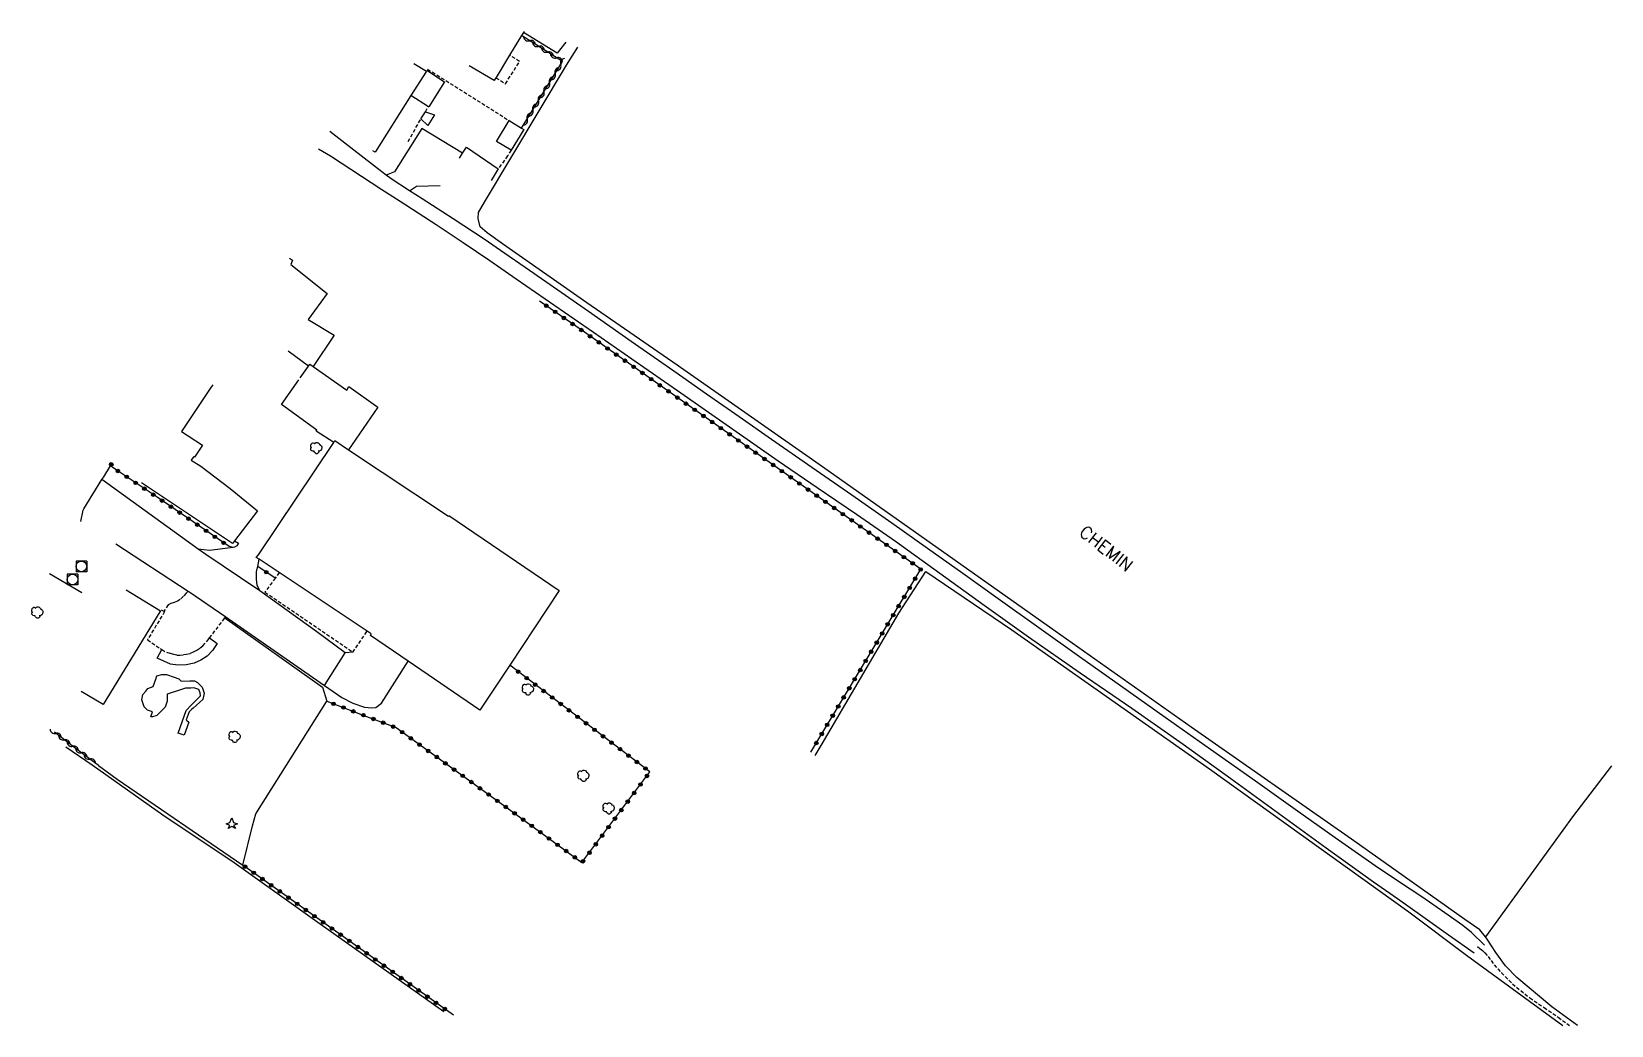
# Model space of a CAD drawing. Header units: millimetres. Extents: x 79010 to 79994, y 143000 to 143955.
# Drawn here: x 79772.1 to 79994.4, y 143000 to 143139.8 of the extents above; entities that cross this region are included whole.
import ezdxf
from ezdxf.enums import TextEntityAlignment as Align

# ---------------------------------------------------------------- set-up
doc = ezdxf.new("R2010")
doc.units = ezdxf.units.MM
doc.linetypes.add('DASHED', pattern=[0.75, 0.5, -0.25])
doc.layers.get('0').update_dxf_attribs({"linetype": 'CONTINUOUS'})
for name, color, linetype in [('W0014', 7, 'CONTINUOUS'), ('W0017', 7, 'CONTINUOUS'), ('W0070', 7, 'DASHED'), ('W0071', 7, 'CONTINUOUS'), ('W0101', 7, 'CONTINUOUS'), ('W0104', 1, 'CONTINUOUS'), ('W0105', 7, 'CONTINUOUS'), ('W0112', 1, 'DASHED'), ('W0300', 7, 'CONTINUOUS'), ('W0303', 7, 'CONTINUOUS'), ('W0310', 3, 'CONTINUOUS'), ('W0323', 7, 'CONTINUOUS'), ('W0330', 7, 'CONTINUOUS'), ('W0420', 7, 'CONTINUOUS'), ('W0515', 5, 'CONTINUOUS'), ('W0989', 7, 'CONTINUOUS')]:
    doc.layers.add(name, color=color, linetype=linetype)
doc.styles.get("Standard").update_dxf_attribs({"font": 'romans.shx', "width": 0.85})

# ---------------------------------------------------------------- blocks, each defined once
blk = doc.blocks.new('T303')
for p, q in [((-0.77, 0), (-0.28, 0.21)), ((-0.28, -0.21), (-0.77, 0)), ((-0.28, 0.21), (0, 0.83)), ((0, 0.83), (0.28, 0.21)), ((0.28, 0.21), (0.83, 0)), ((0.83, 0), (0.28, -0.21)), ((-0.49, -0.63), (-0.28, -0.21)), ((0, -0.35), (-0.49, -0.63)), ((0.56, -0.63), (0, -0.35)), ((0.28, -0.21), (0.56, -0.63))]:
    blk.add_line(p, q)
blk = doc.blocks.new('T300')
for p, q in [((-0.8, 0.51), (-0.86, 0.34)), ((-0.86, 0.34), (-0.86, 0.17)), ((-0.86, 0.17), (-0.74, 0.06)), ((-0.69, 0.63), (-0.8, 0.51)), ((-0.8, -0.06), (-0.74, 0.06)), ((-0.74, 0.06), (-0.69, 0.11)), ((-0.57, 0.69), (-0.69, 0.63)), ((-0.46, 0.69), (-0.57, 0.69)), ((-0.29, 0.63), (-0.46, 0.69)), ((-0.29, 0.63), (-0.17, 0.74)), ((-0.23, 0.57), (-0.29, 0.63)), ((-0.17, 0.74), (-0.06, 0.8)), ((-0.06, 0.8), (0.06, 0.8)), ((0.06, 0.8), (0.23, 0.74)), ((0.23, 0.74), (0.34, 0.63)), ((0.34, 0.63), (0.4, 0.51)), ((0.46, 0.46), (0.34, 0.46)), ((0.4, 0.51), (0.4, 0.46)), ((0.57, 0.4), (0.46, 0.46)), ((0.57, 0.4), (0.69, 0.29)), ((0.69, 0.29), (0.74, 0.17)), ((0.74, 0.06), (0.69, -0.17)), ((0.74, 0.17), (0.74, 0.06)), ((-0.8, -0.17), (-0.8, -0.06)), ((-0.8, -0.23), (-0.8, -0.17)), ((-0.74, -0.34), (-0.8, -0.23)), ((-0.69, -0.4), (-0.74, -0.34)), ((-0.51, -0.46), (-0.69, -0.4)), ((-0.4, -0.46), (-0.51, -0.46)), ((-0.4, -0.46), (-0.34, -0.46)), ((-0.34, -0.46), (-0.34, -0.4)), ((-0.34, -0.51), (-0.34, -0.46)), ((-0.29, -0.63), (-0.34, -0.51)), ((-0.17, -0.74), (-0.29, -0.63)), ((-0.06, -0.8), (-0.17, -0.74)), ((0.06, -0.8), (-0.06, -0.8)), ((0.17, -0.74), (0.06, -0.8)), ((0.23, -0.69), (0.17, -0.74)), ((0.29, -0.46), (0.23, -0.46)), ((0.29, -0.63), (0.23, -0.69)), ((0.46, -0.4), (0.29, -0.46)), ((0.34, -0.51), (0.29, -0.63)), ((0.34, -0.51), (0.34, -0.46)), ((0.57, -0.34), (0.46, -0.4)), ((0.63, -0.29), (0.57, -0.34)), ((0.69, -0.17), (0.63, -0.29))]:
    blk.add_line(p, q)
blk = doc.blocks.new('T420')
for p, q in [((0.75, 0.75), (-0.75, 0.75)), ((-0.75, 0.75), (-0.75, -0.75)), ((0.75, 0.75), (0.75, -0.75)), ((0.75, -0.75), (-0.75, -0.75))]:
    blk.add_line(p, q)
blk.add_ellipse((0, 0), major_axis=(-0.53, 0.53), ratio=1, start_param=3.926991, end_param=10.210176)
blk = doc.blocks.new('t310o')
at = {"color": 0, "linetype": 'Continuous'}
for centre, start, end in [((-0.5, 0.38), 216.8699, 323.1304), ((0.5, -0.37), 36.8699, 143.1303)]:
    blk.add_arc(centre, 0.625, start, end, dxfattribs=at)
blk = doc.blocks.new('t323o')
at = {"color": 0, "linetype": 'Continuous'}
for radius in [0.25, 0.15]:
    blk.add_circle((0, 0), radius, dxfattribs=at)

msp = doc.modelspace()

# ---------------------------------------------------------------- linework, layer by layer
at = {"layer": 'W0014'}
for points in [[(79779.35, 143072.51), (79779.45, 143072.67), (79782.02, 143076.8), (79782.27, 143077.2), (79783.2, 143078.75)], [(79779.02, 143070.91), (79779.35, 143072.51)]]:
    msp.add_lwpolyline(points, dxfattribs=at)
at = {"layer": 'W0017'}
for points in [[(79847.28, 143138.32), (79847.11, 143138.1), (79846.59, 143137.45), (79846.07, 143136.79), (79841.32, 143139.68)], [(79832.75, 143122.72), (79827.04, 143126.2), (79823.17, 143120.1), (79822.01, 143119.64)], [(79825.29, 143117.44), (79826.28, 143118.06), (79829.61, 143118.17)], [(79800.67, 143068.16), (79801.23, 143067.84), (79801.01, 143067.45), (79800.69, 143067.29), (79800.47, 143067.26), (79797.15, 143066.83), (79795.56, 143066.99)], [(79804.21, 143061.15), (79803.84, 143061.94), (79803.76, 143062.77), (79803.76, 143063.8), (79803.91, 143064.44), (79803.93, 143064.57), (79804.13, 143065.58)], [(79774.61, 143063.57), (79779.2, 143060.91)], [(79794.13, 143061.11), (79793.88, 143060.79)], [(79799.12, 143057.07), (79799.33, 143057.32), (79799.45, 143057.47)], [(79817.34, 143052.51), (79816.24, 143052.42)], [(79815.77, 143046.13), (79817.31, 143045.32), (79818.94, 143044.75), (79820.01, 143044.69), (79820.58, 143044.74), (79821.35, 143045.33), (79825.11, 143051.23)], [(79813.35, 143047.82), (79815.77, 143046.13)]]:
    msp.add_lwpolyline(points, dxfattribs=at)
at = {"layer": 'W0070'}
msp.add_lwpolyline([(79975.57, 143011.08), (79975.93, 143010.8), (79976.28, 143010.52), (79976.62, 143010.22), (79977.09, 143009.68), (79977.51, 143009.11), (79977.95, 143008.54), (79978.45, 143007.97), (79978.97, 143007.41), (79979.5, 143006.86), (79980.01, 143006.35), (79980.54, 143005.85), (79981.08, 143005.36), (79982.96, 143003.87), (79984.96, 143002.5), (79986.95, 143001.14), (79988.55, 143000)], dxfattribs=at)
at = {"layer": 'W0071'}
for points in [[(79976.56, 143011.28), (79975.97, 143011.88), (79975.38, 143012.48), (79974.77, 143013.06), (79973.55, 143014.04), (79972.28, 143014.94), (79971, 143015.83), (79967.75, 143018.07), (79964.46, 143020.26), (79961.19, 143022.46), (79955.55, 143026.4), (79949.95, 143030.38), (79944.35, 143034.37), (79938.01, 143038.84), (79931.66, 143043.31), (79925.33, 143047.79), (79919.59, 143051.86), (79913.86, 143055.94), (79908.12, 143060.02), (79903.15, 143063.57), (79898.18, 143067.11), (79893.19, 143070.65), (79887.55, 143074.58), (79881.9, 143078.5), (79876.25, 143082.42), (79871.67, 143085.62), (79867.09, 143088.83), (79862.51, 143092.03), (79856.5, 143096.23), (79850.5, 143100.43), (79844.48, 143104.61), (79841.58, 143106.62), (79838.69, 143108.62), (79835.78, 143110.61), (79831.44, 143113.47), (79827.07, 143116.29), (79825.29, 143117.44), (79822.71, 143119.1), (79822.01, 143119.64), (79821.41, 143120.09), (79817.45, 143123.13), (79814.08, 143125.79)], [(79812.47, 143123.32), (79814.17, 143122.32), (79821.42, 143117.61)], [(79821.42, 143117.61), (79823.97, 143115.97), (79826.52, 143114.33), (79829.06, 143112.68), (79832.83, 143110.16), (79836.58, 143107.6), (79840.32, 143105.03), (79845.76, 143101.29), (79851.18, 143097.53), (79856.6, 143093.77), (79863.46, 143088.99), (79870.31, 143084.21), (79877.17, 143079.44), (79882.68, 143075.67), (79888.21, 143071.91), (79893.7, 143068.11), (79899.95, 143063.65), (79906.17, 143059.13), (79912.41, 143054.65), (79919.66, 143049.61), (79926.94, 143044.62), (79934.18, 143039.57), (79940.9, 143034.74), (79947.59, 143029.85), (79954.28, 143024.99), (79957.62, 143022.6), (79960.97, 143020.22), (79964.32, 143017.84), (79967.91, 143015.3), (79971.51, 143012.76), (79975.11, 143010.23)], [(79816.24, 143052.42), (79812.26, 143055.37), (79804.21, 143061.15), (79803.96, 143061.32), (79796.62, 143066.23), (79795.56, 143066.99), (79782.02, 143076.8)], [(79783.99, 143067.74), (79794.13, 143061.11), (79794.25, 143061.03), (79799.45, 143057.47), (79799.76, 143057.25), (79813.35, 143047.82)], [(79813.35, 143047.82), (79816.24, 143052.42)]]:
    msp.add_lwpolyline(points, dxfattribs=at)
at = {"layer": 'W0101'}
for points in [[(79841.41, 143139.82), (79841.32, 143139.68), (79841.07, 143139.26), (79839.39, 143136.51), (79837.48, 143133.37), (79837.46, 143133.34), (79837.21, 143132.93)], [(79825.91, 143135.35), (79827.68, 143134.27), (79827.68, 143134.27), (79825.49, 143130.83), (79820.45, 143122.87), (79820.12, 143123.07), (79820.12, 143123.07)], [(79837.21, 143132.93), (79833.68, 143135.01), (79833.68, 143135.01)], [(79797.6, 143090.13), (79797.34, 143089.73), (79793.19, 143083.57)], [(79793.19, 143083.57), (79796.18, 143081.64), (79795.04, 143079.96), (79794.93, 143080.05), (79794.58, 143079.54), (79795.93, 143078.66), (79800.06, 143075.53), (79803.91, 143072.4), (79800.67, 143068.16), (79800.4, 143067.81), (79787.59, 143076.35)], [(79787.59, 143076.35), (79787.59, 143076.35)], [(79785.43, 143061.28), (79790.26, 143058.34), (79790.17, 143058.19), (79782.2, 143045.16)], [(79782.2, 143045.16), (79779.08, 143046.97)]]:
    msp.add_lwpolyline(points, dxfattribs=at)
msp.add_lwpolyline([(79787.59, 143076.35), (79787.59, 143076.35), (79787.59, 143076.35)], close=True, dxfattribs=at)
at = {"layer": 'W0104'}
for points in [[(79827.74, 143134.38), (79830.23, 143132.75), (79828.03, 143129.22), (79827.97, 143129.26), (79825.49, 143130.83)], [(79832.32, 143122.02), (79832.32, 143122.02), (79832.32, 143122.02), (79832.75, 143122.72), (79833.33, 143123.56), (79837.77, 143120.52), (79836.78, 143118.88)], [(79808.42, 143107.96), (79808.85, 143107.67), (79808.59, 143107.07), (79813.71, 143102.99), (79811.02, 143099.31)], [(79811.02, 143099.31), (79814.71, 143097.09), (79811.73, 143092.71)], [(79811.07, 143092.75), (79808.22, 143094.85)], [(79809.93, 143091.13), (79811.07, 143092.75), (79811.16, 143092.88), (79811.26, 143093.04), (79811.73, 143092.71), (79816.46, 143089.37)], [(79814.63, 143082.03), (79812.16, 143083.59), (79812.25, 143083.76), (79807.3, 143087.36), (79809.71, 143090.82)], [(79816.46, 143089.37), (79816.78, 143089.87), (79820.84, 143086.97), (79816.72, 143081)], [(79816.46, 143089.37), (79816.46, 143089.37)]]:
    msp.add_lwpolyline(points, dxfattribs=at)
for points in [[(79839.59, 143123.14), (79837.54, 143124.34), (79839.31, 143127.32), (79841.08, 143126.23), (79841.38, 143126.05)], [(79811.02, 143099.31), (79811.02, 143099.31), (79811.02, 143099.31)], [(79835.2, 143044.34), (79825.11, 143051.23), (79819.81, 143054.85), (79819.91, 143055.07), (79819.34, 143055.45), (79806.95, 143063.7), (79804.55, 143065.3), (79804.13, 143065.58), (79803.74, 143065.84), (79804.03, 143066.19), (79814.63, 143082.03), (79814.8, 143082.28), (79816.72, 143081), (79830.77, 143071.63), (79830.82, 143071.75), (79846.38, 143061.2), (79839.4, 143050.68)]]:
    msp.add_lwpolyline(points, close=True, dxfattribs=at)
at = {"layer": 'W0105'}
msp.add_lwpolyline([(79827.88, 143126.61), (79826.9, 143127.56), (79827.55, 143128.55), (79828.82, 143128.12)], close=True, dxfattribs=at)
msp.add_lwpolyline([(79797.15, 143054.51), (79798.25, 143053.75), (79797.57, 143052.76), (79796.81, 143051.95), (79795.94, 143051.37), (79794.98, 143050.98), (79793.86, 143050.73), (79792.7, 143050.68), (79791.68, 143050.82), (79789.78, 143051.66), (79790.46, 143052.88)], dxfattribs=at)
at = {"layer": 'W0112'}
for points in [[(79838.8, 143132.48), (79840.79, 143135.61), (79839.39, 143136.51)], [(79827.85, 143134.54), (79839.31, 143127.32)], [(79837.46, 143133.34), (79838.8, 143132.48)], [(79827.55, 143128.55), (79827.97, 143129.26)], [(79825.1, 143124.37), (79825.1, 143124.37), (79825.1, 143124.37), (79825.1, 143124.37), (79826.9, 143127.56)], [(79839.59, 143123.14), (79839.11, 143122.33), (79837.77, 143120.52)], [(79806.95, 143063.7), (79806.39, 143062.93), (79804.96, 143060.95), (79817.34, 143052.51), (79819.34, 143055.45)], [(79793.88, 143060.79), (79793.5, 143060.37), (79793.02, 143059.92), (79792.65, 143059.7), (79792.16, 143059.5), (79791.7, 143059.37), (79791.33, 143059.15), (79790.73, 143058.27)], [(79790.35, 143058.48), (79790.73, 143058.27), (79790.83, 143058.21), (79788.41, 143054.24), (79790.26, 143053.02), (79790.26, 143053), (79790.46, 143052.88), (79791.08, 143052.5), (79791.61, 143052.36), (79792.08, 143052.24), (79792.55, 143052.13), (79792.54, 143052.11), (79792.96, 143052.07), (79793.52, 143052.15), (79793.52, 143052.16), (79793.93, 143052.22), (79794.47, 143052.36), (79794.49, 143052.36), (79794.92, 143052.57), (79795.35, 143052.8), (79795.37, 143052.8), (79795.84, 143053.13), (79796.21, 143053.41), (79796.22, 143053.42), (79796.94, 143054.24), (79797.15, 143054.51), (79799.12, 143057.07)]]:
    msp.add_lwpolyline(points, dxfattribs=at)
at = {"layer": 'W0310'}
for points in [[(79841.08, 143126.23), (79846.84, 143135.6), (79841.07, 143139.26)], [(79781.52, 143036.58), (79778.43, 143038.87), (79775.32, 143041.24)]]:
    msp.add_lwpolyline(points, dxfattribs=at)
at = {"layer": 'W0323'}
for points in [[(79881.76, 143038.43), (79897.27, 143064.19), (79875.45, 143079.56), (79849.46, 143097.84), (79843.61, 143101.9)], [(79800.47, 143067.26), (79799.9, 143067.38), (79789.79, 143074.3), (79783.87, 143078.27), (79783.2, 143078.75), (79783.44, 143079.13)], [(79806.39, 143062.93), (79803.93, 143064.57)], [(79813.65, 143045.61), (79819.23, 143043.48), (79823.4, 143041.89), (79839.05, 143030.59), (79849.57, 143022.9), (79859.13, 143035.66), (79839.4, 143050.68)], [(79831.48, 143001.44), (79801.86, 143022.55)]]:
    msp.add_lwpolyline(points, dxfattribs=at)
at = {"layer": 'W0330'}
for points in [[(79989.66, 143000), (79986.04, 143002.61), (79981.11, 143006.72), (79979.55, 143008.36), (79978.15, 143010.25), (79976.96, 143012.14), (79976.71, 143012.44), (79975.9, 143013.43), (79973.8, 143014.88), (79957.88, 143026.2), (79935.32, 143041.96), (79916.14, 143055.46), (79898.55, 143067.89), (79882.93, 143078.9), (79862.98, 143092.88), (79850.27, 143101.68), (79838.39, 143109.95), (79836.21, 143111.52), (79835.22, 143112.37), (79834.95, 143113.51), (79835, 143114.37), (79835.86, 143115.82), (79847.38, 143135.11), (79848.97, 143137.63)], [(79882.39, 143037.99), (79883.35, 143039.62), (79894.14, 143058.02), (79897.97, 143063.86), (79910.05, 143055.64), (79937.89, 143036.11), (79965.92, 143015.96), (79974.06, 143009.89), (79987.6, 143000)], [(79799.33, 143057.32), (79813.06, 143047.57), (79813.65, 143045.61)], [(79781.52, 143036.58), (79784.16, 143034.64), (79801.86, 143022.55), (79803.21, 143028.07), (79803.69, 143029.76), (79807.99, 143036.6), (79813.65, 143045.61)], [(79830.12, 143001.89), (79811.29, 143015.29), (79800.61, 143022.86), (79790.56, 143029.56), (79780.66, 143036.63), (79776.94, 143039.15)], [(79994.44, 143036.5), (79988.98, 143029.34), (79976.71, 143012.44)]]:
    msp.add_lwpolyline(points, dxfattribs=at)
at = {"layer": 'W0515'}
for points in [[(79793.57, 143040.82), (79792.74, 143041.12), (79793.88, 143044.32), (79794.59, 143045.05), (79795.14, 143045.62), (79795.49, 143045.98), (79795.88, 143046.37), (79795.85, 143046.78), (79795.63, 143047.24), (79794.96, 143047.48), (79794.5, 143047.47), (79793.79, 143047.46), (79793.06, 143047.22), (79791.2, 143046.61), (79791.21, 143045.64), (79790.9, 143044.78), (79790.41, 143044.28), (79789.76, 143043.61), (79789.12, 143043.4), (79788.89, 143043.39), (79789.14, 143044.11), (79788.43, 143044.36), (79787.95, 143044.84), (79787.63, 143045.8), (79787.76, 143046.54), (79788.17, 143047.04), (79788.49, 143047.42), (79789.23, 143047.67), (79789.61, 143048.73), (79789.76, 143049.16), (79790.42, 143049.38), (79791.09, 143049.39), (79792.2, 143048.99), (79792.84, 143048.77), (79792.97, 143048.64), (79793.17, 143048.44), (79794.36, 143048.47), (79795.02, 143048.48), (79795.46, 143048.23), (79796.12, 143047.59), (79796.4, 143046.74), (79796.21, 143045.85), (79795.79, 143045.47), (79795.27, 143045), (79794.86, 143044.64), (79794.62, 143044.43), (79794.27, 143044.11), (79793.87, 143042.99), (79793.97, 143042.89), (79794.22, 143042.65)], [(79792.73, 143041.09), (79792.74, 143041.12), (79792.73, 143041.12)]]:
    msp.add_lwpolyline(points, close=True, dxfattribs=at)

# ---------------------------------------------------------------- block references
at = {"layer": 'W0300'}
for p in [(79812.22, 143081.23), (79772.97, 143058.09), (79841.99, 143047.27), (79800.71, 143040.6), (79849.81, 143035.1), (79853.37, 143030.53)]:
    msp.add_blockref('T300', p, dxfattribs=at)
at = {"layer": 'W0303'}
msp.add_blockref('T303', (79800.27, 143028.35), dxfattribs=at)
at = {"layer": 'W0310'}
for p, rotation in [((79842.19, 143138.55), 147.5641973152634), ((79843.45, 143137.75), 147.5641973152634), ((79844.72, 143136.95), 147.5641973152634), ((79845.98, 143136.14), 147.5641973152634), ((79846.58, 143135.18), 58.43996477360936), ((79845.01, 143132.62), 58.43996477360936), ((79845.79, 143133.9), 58.43996477360936), ((79844.22, 143131.35), 58.43996477360936), ((79842.65, 143128.79), 58.43996477360936), ((79843.44, 143130.07), 58.43996477360936), ((79841.87, 143127.51), 58.43996477360936), ((79775.52, 143041.09), 142.6133338389927), ((79776.72, 143040.18), 142.6133338389927), ((79777.91, 143039.27), 142.6133338389927), ((79779.11, 143038.37), 143.4911239429486), ((79780.31, 143037.47), 143.4911239429486)]:
    msp.add_blockref('t310o', p, dxfattribs=dict(at, rotation=rotation))
at = {"layer": 'W0323'}
for p, rotation in [((79844.55, 143101.25), 145.2426230152944), ((79845.79, 143100.39), 145.2426230152944), ((79847.02, 143099.54), 145.2426230152944), ((79848.25, 143098.68), 145.2426230152944), ((79849.48, 143097.83), 144.8772237419638), ((79850.71, 143096.96), 144.8772237419638), ((79851.94, 143096.1), 144.8772237419638), ((79853.16, 143095.24), 144.8772237419638), ((79854.39, 143094.38), 144.8772237419638), ((79855.62, 143093.51), 144.8772237419638), ((79856.84, 143092.65), 144.8772237419638), ((79858.07, 143091.79), 144.8772237419638), ((79859.3, 143090.92), 144.8772237419638), ((79860.53, 143090.06), 144.8772237419638), ((79861.75, 143089.2), 144.8772237419638), ((79862.98, 143088.33), 144.8772237419638), ((79864.21, 143087.47), 144.8772237419638), ((79865.43, 143086.61), 144.8772237419638), ((79866.66, 143085.75), 144.8772237419638), ((79867.89, 143084.88), 144.8772237419638), ((79869.11, 143084.02), 144.8772237419638), ((79870.34, 143083.16), 144.8772237419638), ((79871.57, 143082.29), 144.8772237419638), ((79872.79, 143081.43), 144.8772237419638), ((79874.02, 143080.57), 144.8772237419638), ((79783.32, 143078.93), 58.78352563569654), ((79784.25, 143078.01), 146.1829206868162), ((79875.25, 143079.7), 144.8772237419638), ((79876.47, 143078.84), 144.8338830179093), ((79877.7, 143077.98), 144.8338830179093), ((79785.5, 143077.18), 146.1829206868162), ((79786.75, 143076.34), 146.1829206868162), ((79787.99, 143075.51), 146.1829206868162), ((79878.93, 143077.11), 144.8338830179093), ((79880.15, 143076.25), 144.8338830179093), ((79881.38, 143075.38), 144.8338830179093), ((79789.24, 143074.67), 146.1829206868162), ((79790.48, 143073.83), 145.5599082641378), ((79882.61, 143074.52), 144.8338830179093), ((79883.83, 143073.66), 144.8338830179093), ((79791.72, 143072.98), 145.5599082641378), ((79792.95, 143072.14), 145.5599082641378), ((79794.19, 143071.29), 145.5599082641378), ((79885.06, 143072.79), 144.8338830179093), ((79886.28, 143071.93), 144.8338830179093), ((79887.51, 143071.07), 144.8338830179093), ((79795.43, 143070.44), 145.5599082641378), ((79796.67, 143069.59), 145.5599082641378), ((79797.9, 143068.74), 145.5599082641378), ((79888.74, 143070.2), 144.8338830179093), ((79889.96, 143069.34), 144.8338830179093), ((79799.14, 143067.89), 145.5599082641378), ((79891.19, 143068.47), 144.8338830179093), ((79892.42, 143067.61), 144.8338830179093), ((79893.64, 143066.75), 144.8338830179093), ((79894.87, 143065.88), 144.8338830179093), ((79896.09, 143065.02), 144.8338830179093), ((79805.14, 143063.77), 146.4014764048596), ((79896.46, 143062.85), 58.94934542478476), ((79897.24, 143064.14), 58.94934542478476), ((79894.92, 143060.28), 58.94934542478476), ((79895.69, 143061.57), 58.94934542478476), ((79893.37, 143057.71), 58.94934542478476), ((79894.14, 143059), 58.94934542478476), ((79892.59, 143056.43), 58.94934542478476), ((79891.05, 143053.86), 58.94934542478476), ((79891.82, 143055.14), 58.94934542478476), ((79889.5, 143051.29), 58.94934542478476), ((79890.27, 143052.57), 58.94934542478476), ((79840.59, 143049.77), 142.7230056678818), ((79841.79, 143048.86), 142.7230056678818), ((79887.95, 143048.72), 58.94934542478476), ((79888.73, 143050), 58.94934542478476), ((79842.98, 143047.95), 142.7230056678818), ((79844.17, 143047.04), 142.7230056678818), ((79887.18, 143047.43), 58.94934542478476), ((79814.6, 143045.25), 339.0968548453567), ((79816, 143044.72), 339.0968548453567), ((79845.37, 143046.13), 142.7230056678818), ((79846.56, 143045.22), 142.7230056678818), ((79847.75, 143044.32), 142.7230056678818), ((79885.63, 143044.86), 58.94934542478476), ((79886.4, 143046.15), 58.94934542478476), ((79817.4, 143044.18), 339.0968548453567), ((79818.8, 143043.65), 339.0968548453567), ((79820.2, 143043.11), 339.0673992147808), ((79821.6, 143042.58), 339.0673992147808), ((79848.95, 143043.41), 142.7230056678818), ((79850.14, 143042.5), 142.7230056678818), ((79884.08, 143042.29), 58.94934542478476), ((79884.86, 143043.58), 58.94934542478476), ((79823, 143042.04), 339.0673992147808), ((79824.27, 143041.26), 324.1568645031807), ((79825.49, 143040.38), 324.1568645031807), ((79851.33, 143041.59), 142.7230056678818), ((79852.53, 143040.68), 142.7230056678818), ((79883.31, 143041.01), 58.94934542478476), ((79826.7, 143039.5), 324.1568645031807), ((79827.92, 143038.62), 324.1568645031807), ((79829.14, 143037.75), 324.1568645031807), ((79853.72, 143039.77), 142.7230056678818), ((79854.92, 143038.87), 142.7230056678818), ((79856.11, 143037.96), 142.7230056678818), ((79882.54, 143039.72), 58.94934542478476), ((79830.35, 143036.87), 324.1568645031807), ((79831.57, 143035.99), 324.1568645031807), ((79857.3, 143037.05), 142.7230056678818), ((79858.5, 143036.14), 142.7230056678818), ((79832.78, 143035.11), 324.1568645031807), ((79834, 143034.23), 324.1568645031807), ((79835.22, 143033.35), 324.1568645031807), ((79857.81, 143033.89), 53.15238580215374), ((79858.71, 143035.1), 53.15238580215374), ((79836.43, 143032.48), 324.1568645031807), ((79837.65, 143031.6), 324.1568645031807), ((79856.01, 143031.49), 53.15238580215374), ((79856.91, 143032.69), 53.15238580215374), ((79838.86, 143030.72), 324.1568645031807), ((79840.08, 143029.84), 323.8536908324573), ((79841.29, 143028.95), 323.8536908324573), ((79854.21, 143029.09), 53.15238580215374), ((79855.11, 143030.29), 53.15238580215374), ((79842.5, 143028.07), 323.8536908324573), ((79843.71, 143027.18), 323.8536908324573), ((79852.41, 143026.69), 53.15238580215374), ((79853.31, 143027.89), 53.15238580215374), ((79844.92, 143026.3), 323.8536908324573), ((79846.13, 143025.41), 323.8536908324573), ((79847.34, 143024.53), 323.8536908324573), ((79850.62, 143024.29), 53.15238580215374), ((79851.52, 143025.49), 53.15238580215374), ((79802.16, 143022.33), 144.5188337529083), ((79848.56, 143023.64), 323.8536908324573), ((79849.72, 143023.09), 53.15238580215374), ((79803.38, 143021.46), 144.5188337529083), ((79804.6, 143020.59), 144.5188337529083), ((79805.83, 143019.72), 144.5188337529083), ((79807.05, 143018.85), 144.5188337529083), ((79808.27, 143017.98), 144.5188337529083), ((79809.49, 143017.11), 144.5188337529083), ((79810.71, 143016.24), 144.5188337529083), ((79811.93, 143015.37), 144.5188337529083), ((79813.15, 143014.5), 144.5188337529083), ((79814.38, 143013.63), 144.5188337529083), ((79815.6, 143012.76), 144.5188337529083), ((79816.82, 143011.89), 144.5188337529083), ((79818.04, 143011.02), 144.5188337529083), ((79819.26, 143010.15), 144.5188337529083), ((79820.48, 143009.27), 144.5188337529083), ((79821.7, 143008.4), 144.5188337529083), ((79822.93, 143007.53), 144.5188337529083), ((79824.15, 143006.66), 144.5188337529083), ((79825.37, 143005.79), 144.5188337529083), ((79826.59, 143004.92), 144.5188337529083), ((79827.81, 143004.05), 144.5188337529083), ((79829.03, 143003.18), 144.5188337529083), ((79830.26, 143002.31), 144.5188337529083)]:
    msp.add_blockref('t323o', p, dxfattribs=dict(at, rotation=rotation))
at = {"layer": 'W0420'}
for p in [(79779.12, 143064.58), (79777.88, 143062.74)]:
    msp.add_blockref('T420', p, dxfattribs=at)

# ---------------------------------------------------------------- texts
at = {"layer": 'W0989'}
msp.add_text('CHEMIN', height=1.75, rotation=321.8261, dxfattribs=at).set_placement((79923.34, 143067.1), align=Align.MIDDLE_CENTER)

doc.saveas('drawing.dxf')
